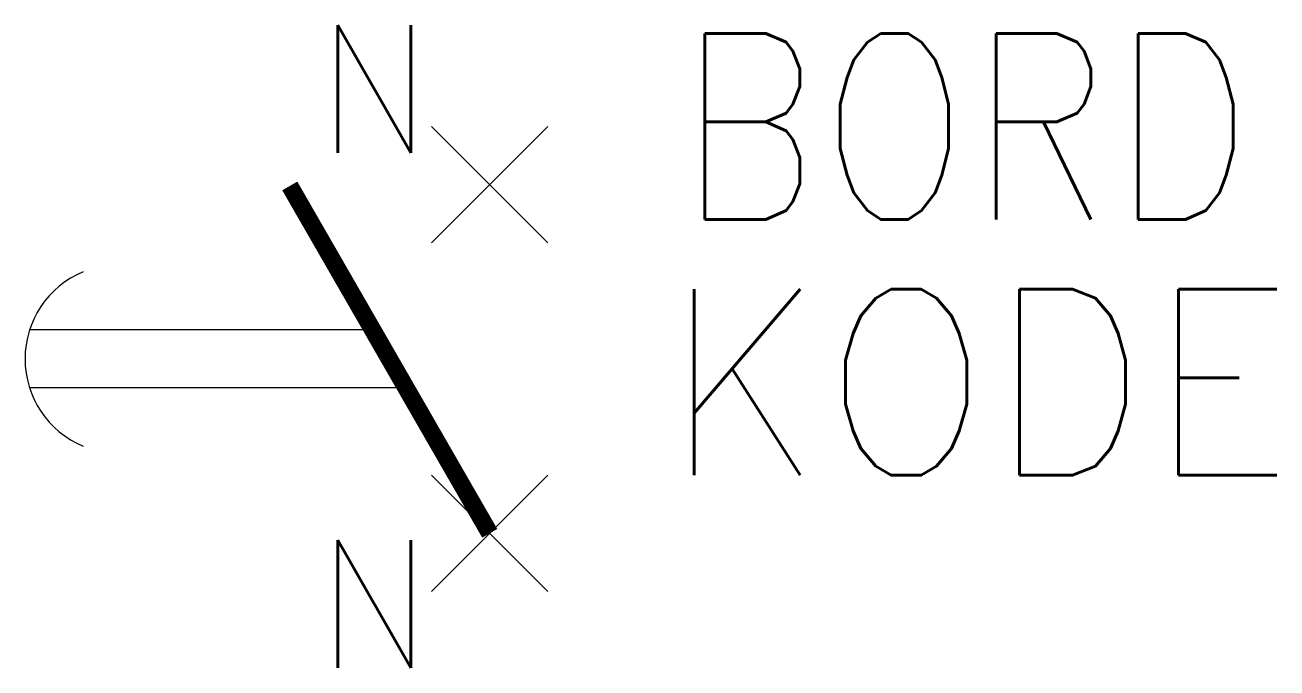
# Model space of a CAD drawing. Extents: x 27 to 48.6, y 150.7 to 161.7.
import ezdxf
from ezdxf.enums import TextEntityAlignment as Align

# ---------------------------------------------------------------- set-up
doc = ezdxf.new("R2010")
doc.units = 0
doc.header["$LTSCALE"] = 6
doc.header["$PDMODE"] = 3
for name, color, linetype in [('1', 7, 'CONTINUOUS'), ('10', 1, 'CONTINUOUS'), ('11', 3, 'CONTINUOUS'), ('12', 2, 'CONTINUOUS'), ('C', 7, 'CONTINUOUS')]:
    doc.layers.add(name, color=color, linetype=linetype)
doc.styles.get("Standard").update_dxf_attribs({"font": 'simplex', "width": 0.85})

msp = doc.modelspace()

# ---------------------------------------------------------------- linework, layer by layer
at = {"layer": '1', "color": 0}
for p, q in [((32.979, 156.5), (27.079, 156.5)), ((33.557, 155.5), (27.079, 155.5))]:
    msp.add_line(p, q, dxfattribs=at)
at = {"layer": '1', "color": 0, "const_width": 0.3}
msp.add_lwpolyline([(35, 153), (31.558, 158.976)], dxfattribs=at)
at = {"layer": '1', "color": 0}
msp.add_arc((28.625, 156), 1.625, 112.6199, 247.3801, dxfattribs=at)
at = {"layer": 'C', "color": 0}
for p in [(35, 159), (35, 153)]:
    msp.add_point(p, dxfattribs=at)

# ---------------------------------------------------------------- texts
at = {"layer": '10', "color": 0, "width": 0.95}
for p in [(34, 159.544), (34, 150.684)]:
    msp.add_attdef('N', text='', height=2.2, dxfattribs=at).set_placement(p, align=Align.RIGHT)
at = {"layer": '11', "color": 0, "width": 0.85}
msp.add_attdef('BORD', (38.238, 158.401), '', height=3.2, dxfattribs=at)
at = {"layer": '12', "color": 0, "width": 0.95}
msp.add_attdef('KODE', (38, 154), '-K', height=3.2, dxfattribs=at)

doc.saveas('drawing.dxf')
